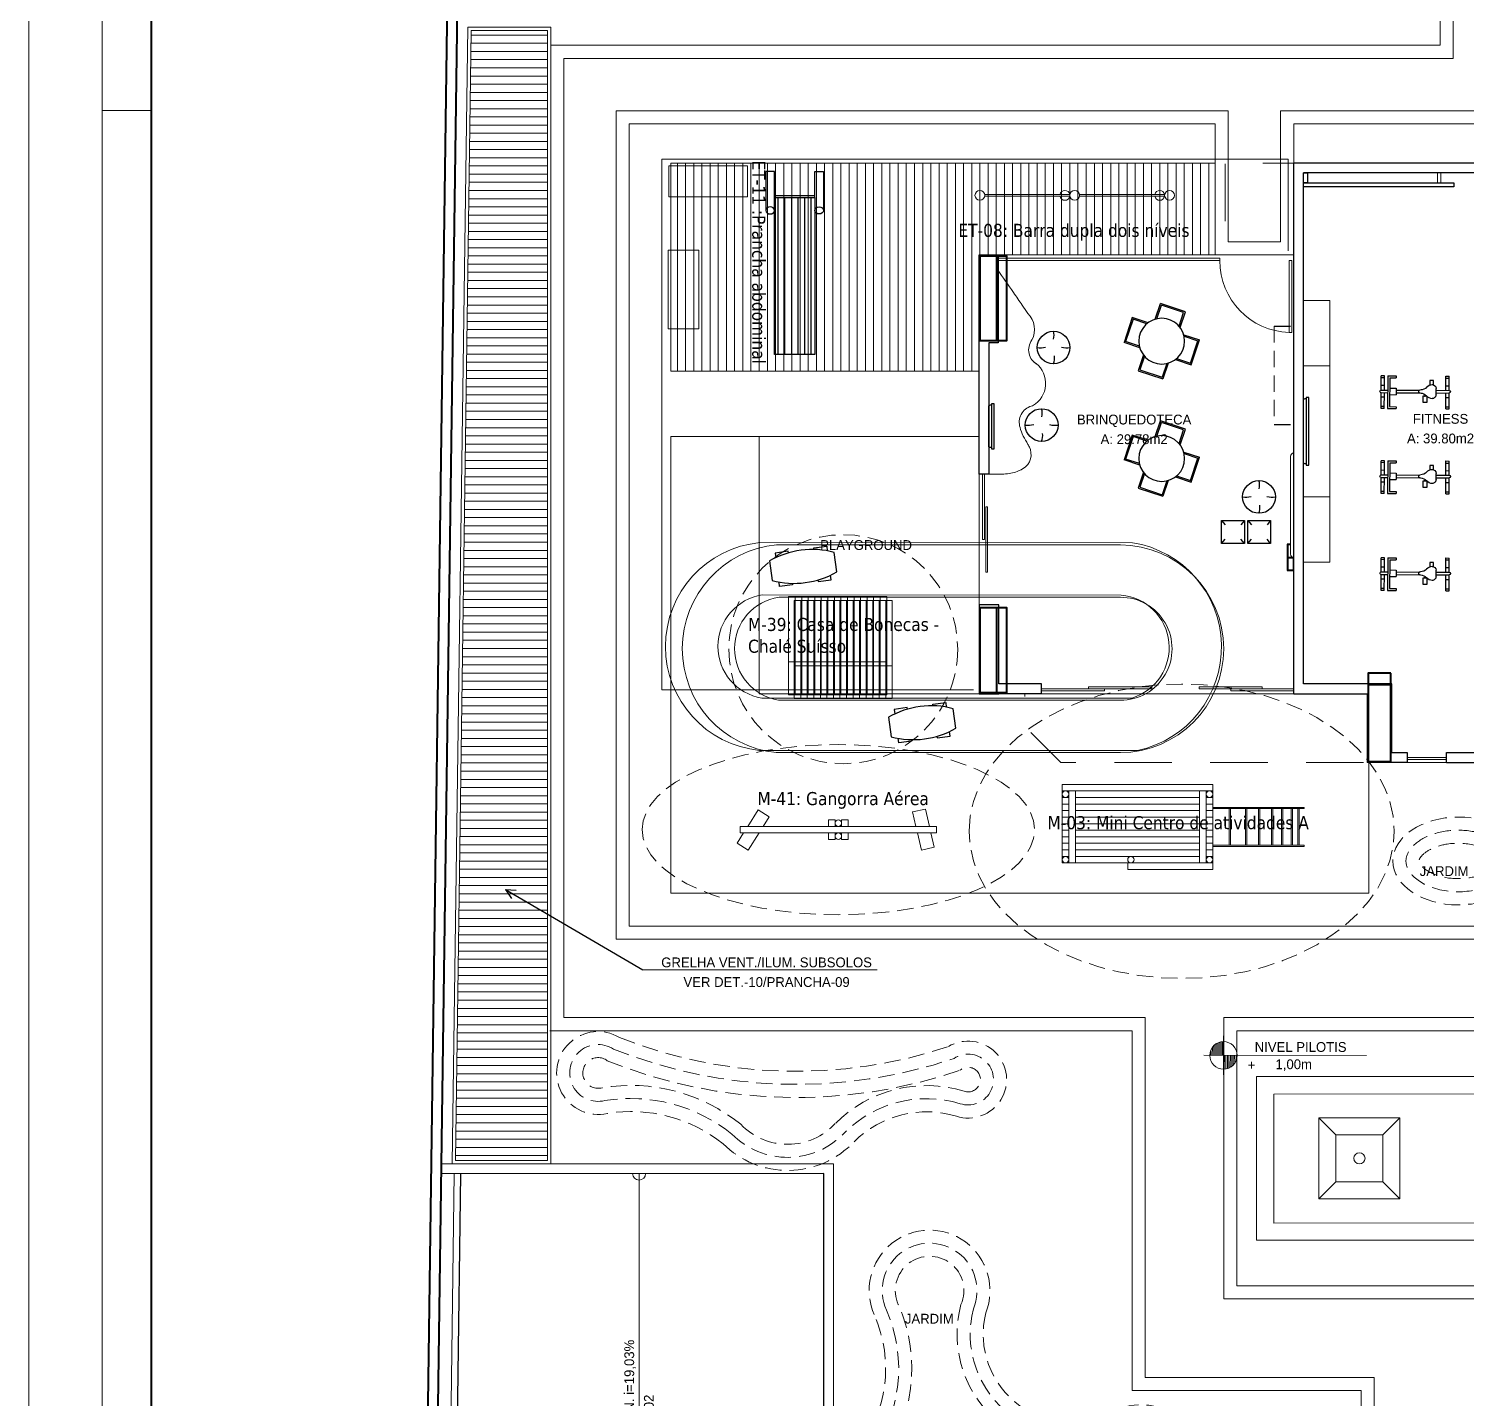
# Model space of a CAD drawing. Header units: metres. Extents: x -4.2 to 85, y -21.1 to 42.
# Drawn here: x -4.16 to 17.82, y 3.81 to 24.74 of the extents above; entities that cross this region are included whole.
import ezdxf
from ezdxf.enums import TextEntityAlignment as Align

# ---------------------------------------------------------------- set-up
doc = ezdxf.new("R2010")
doc.units = ezdxf.units.M
doc.header["$MEASUREMENT"] = 0
for name, pattern in [('175_51COM_R00---$0$XREF ÁREAS COMUNS LILAC$0$HIDDEN', [0.375, 0.25, -0.125]), ('DASHED2', [0.375, 0.25, -0.125]), ('DGN Style 2', [1.465602, 0.879361, -0.586241]), ('DGN Style 3', [2.051842, 1.465602, -0.586241]), ('HIDDEN', [0.375, 0.25, -0.125]), ('XREF ÁREAS COMUNS LILAC$0$DGN Style 2', [1.291174, 0.774704, -0.516469]), ('XREF ÁREAS COMUNS LILAC$0$HIDDEN', [0.375, 0.25, -0.125])]:
    doc.linetypes.add(name, pattern=pattern)
for name, color, linetype in [('1', 7, 'Continuous'), ('legenda', 253, 'Continuous'), ('PSG-EQP-MOV', 21, 'Continuous'), ('PSG-MORROTE', 104, 'HIDDEN'), ('segurança', 9, 'Continuous'), ('tubos', 8, 'Continuous'), ('XREF ÁREAS COMUNS LILAC$0$ALVENARIA01', 252, 'Continuous'), ('XREF ÁREAS COMUNS LILAC$0$COTAS', 10, 'Continuous'), ('XREF ÁREAS COMUNS LILAC$0$HACHURIA', 125, 'Continuous'), ('XREF ÁREAS COMUNS LILAC$0$MOB 03', 120, 'Continuous'), ('XREF ÁREAS COMUNS LILAC$0$MOB01', 8, 'Continuous'), ('XREF ÁREAS COMUNS LILAC$0$MOB02', 142, 'Continuous'), ('XREF ÁREAS COMUNS LILAC$0$PROJECAO', 8, 'XREF ÁREAS COMUNS LILAC$0$HIDDEN')]:
    doc.layers.add(name, color=color, linetype=linetype)
for name, color, linetype, lineweight in [('13 - Escadas', 7, 'Continuous', 0), ('175_51COM_R00---$0$57 - Altimetria de Terrenos', 240, 'Continuous', 13), ('24 - Textos Gerais', 7, 'Continuous', 0), ('31 - Pisos', 7, 'Continuous', 0), ('34 - Mobiliário', 7, 'Continuous', 0), ('57 - Altimetria de Terrenos', 7, 'Continuous', 0), ('7 - Alvenaria', 7, 'Continuous', 0), ('8 - Projeção Abaixo', 7, 'Continuous', 0), ('hatch', 9, 'Continuous', 9), ('Level 13', 7, 'Continuous', 0), ('Level 19-1', 7, 'Continuous', 0), ('Level 25-1', 7, 'Continuous', 0), ('Level 54', 7, 'Continuous', 0), ('Level 7-1', 7, 'Continuous', 0), ('PSG-CXO-IDE', 7, 'Continuous', 0), ('PSG-EQP-FIX', 7, 'Continuous', 0), ('PSG-HATCH SOLIDO', 7, 'Continuous', 0), ('XREF ÁREAS COMUNS LILAC$0$PLAY', 125, 'Continuous', 0)]:
    doc.layers.add(name, color=color, linetype=linetype, lineweight=lineweight)
doc.layers.add('PSG-ARE', color=6, linetype='Continuous', plot=False)
doc.styles.add('Style-INTL_ENGINEERING', font='INTL_ENGINEERING.shx')
doc.dimstyles.get("Standard").update_dxf_attribs({"dimtxt": 0.18, "dimasz": 0.18, "dimexe": 0.18, "dimexo": 0.0625, "dimgap": 0.09, "dimtad": 0, "dimtih": 1, "dimtoh": 1, "dimdec": 4, "dimzin": 1, "dimdsep": 46, "dimtxsty": 'Standard', "dimcen": 0, "dimadec": 0, "dimazin": 0, "dimtfac": 1, "dimtdec": 4, "dimtofl": 0, "dimtmove": 0, "dimatfit": 3, "dimfxl": 0, "dimtolj": 1, "dimtzin": 1, "dimarcsym": 0})

# ---------------------------------------------------------------- blocks, each defined once
blk = doc.blocks.new('TerminatorOpen')
at = {"color": 0, "linetype": 'ByBlock', "lineweight": -2}
for q in [(-1, 0.5), (-1, 0), (-1, -0.5)]:
    blk.add_line((0, 0), q, dxfattribs=at)
blk = doc.blocks.new('*U407')
at = {"layer": '13 - Escadas', "color": 131, "linetype": 'Continuous', "lineweight": 13}
for p, q in [((-0.942, -0.3), (-0.942, 0.3)), ((-1.136, 0), (-1.136, 0.081)), ((-1.114, 0), (-1.113, 0.121)), ((-1.091, 0), (-1.091, 0.149)), ((-1.068, -0.001), (-1.068, 0.167)), ((-1.046, 0), (-1.046, 0.182)), ((-1.023, 0), (-1.023, 0.193)), ((-1.001, -0.001), (-1.001, 0.2)), ((-0.978, 0), (-0.978, 0.207)), ((-0.956, 0), (-0.956, 0.21)), ((-0.749, -0.081), (-0.749, 0)), ((-1.243, 0), (1.243, -0.001)), ((-0.93, -0.209), (-0.929, 0)), ((-0.906, -0.207), (-0.906, 0)), ((-0.884, -0.201), (-0.884, 0)), ((-0.861, -0.193), (-0.861, 0)), ((-0.839, -0.182), (-0.838, 0)), ((-0.816, -0.167), (-0.816, -0.001)), ((-0.794, -0.147), (-0.793, 0)), ((-0.771, -0.12), (-0.772, 0))]:
    blk.add_line(p, q, dxfattribs=at)
blk.add_circle((-0.943, -0.001), 0.21, dxfattribs=at)
at = {"layer": '13 - Escadas', "color": 131, "linetype": 'Continuous', "lineweight": 13, "style": 'Style-INTL_ENGINEERING'}
for s, height, p in [('NIVEL PILOTIS', 0.14999, (0.939, 0.127)), ('+', 0.15, (-0.457, -0.146)), ('1,00m', 0.15, (0.41, -0.137))]:
    blk.add_text(s, height=height, rotation=0.0007, dxfattribs=at).set_placement(p, align=Align.MIDDLE_RIGHT)
blk = doc.blocks.new('Etapa-08')
at = {"layer": '1', "linetype": 'Continuous', "lineweight": 0}
for centre in [(-1.83, -7.139), (-0.38, -7.139), (1.07, -7.139)]:
    blk.add_circle(centre, 0.075, dxfattribs=at)
for centre, start, end in [((-0.53, -7.139), 9.5941, 170.4059), ((-0.53, -7.139), 189.5941, 350.4059), ((0.92, -7.139), 9.5941, 170.4059), ((0.92, -7.139), 189.5941, 350.4059)]:
    blk.add_arc(centre, 0.075, start, end, dxfattribs=at)
at = {"layer": 'tubos', "linetype": 'Continuous', "lineweight": 0}
for p, q in [((-1.756, -7.126), (-0.454, -7.126)), ((-1.756, -7.151), (-0.454, -7.151)), ((0.996, -7.126), (-0.306, -7.126)), ((0.996, -7.151), (-0.306, -7.151))]:
    blk.add_line(p, q, dxfattribs=at)
at = {"layer": 'legenda', "linetype": 'Continuous', "lineweight": 0, "insert": (-2.158, -7.573), "char_height": 0.2, "width": 4.8548, "attachment_point": 1}
blk.add_mtext('{\\fTahoma|b0|i0|c0|p34;ET-08: Barra dupla dois níveis}', dxfattribs=at)
blk = doc.blocks.new('Etapa-11')
at = {"layer": '1'}
for p, q in [((0.166, 1.318), (0.763, 1.318)), ((0.166, 1.188), (0.166, 1.318)), ((0.563, 1.188), (0.166, 1.188)), ((0.533, 0.568), (0.533, 1.188)), ((0.563, 0.568), (0.563, 1.188)), ((0.563, 1.188), (2.963, 1.188)), ((0.563, 1.188), (2.963, 1.188)), ((0.563, 1.128), (2.963, 1.128)), ((2.963, 1.188), (2.963, 0.568)), ((0.563, 1.028), (2.963, 1.028)), ((0.563, 0.928), (2.963, 0.928)), ((0.563, 0.828), (2.963, 0.828)), ((2.963, 0.728), (0.563, 0.728)), ((0.166, 0.568), (0.166, 0.438)), ((0.563, 0.568), (0.166, 0.568)), ((2.963, 0.628), (0.563, 0.628)), ((2.963, 0.568), (0.563, 0.568)), ((0.166, 0.438), (0.763, 0.438))]:
    blk.add_line(p, q, dxfattribs=at)
blk.add_ellipse((0.763, 1.253), major_axis=(0, 0.065), ratio=0.829524, dxfattribs=at)
at = {"layer": '1', "extrusion": (0, 0, -1)}
blk.add_ellipse((0.763, 0.503), major_axis=(0, -0.065), ratio=0.829524, dxfattribs=at)
at = {"layer": 'legenda', "linetype": 'Continuous', "lineweight": 0, "insert": (0, 0.43), "char_height": 0.2, "width": 4.8548, "attachment_point": 1}
blk.add_mtext('{\\fTahoma|b0|i0|c0|p34;ET-11 :Prancha abdominal}', dxfattribs=at)
blk = doc.blocks.new('m-39')
at = {"layer": '1', "linetype": 'Continuous', "lineweight": 0}
for p, q in [((0.75, 0.745), (-0.75, 0.745)), ((-0.75, 0.745), (-0.75, -0.755)), ((-0.65, 0.745), (-0.65, -0.755)), ((-0.55, 0.745), (-0.55, -0.755)), ((-0.45, 0.745), (-0.45, -0.755)), ((-0.35, 0.745), (-0.35, -0.755)), ((-0.25, 0.745), (-0.25, -0.755)), ((-0.15, 0.745), (-0.15, -0.755)), ((-0.05, 0.745), (-0.05, -0.755)), ((0.05, 0.745), (0.05, -0.755)), ((0.15, 0.745), (0.15, -0.755)), ((0.25, 0.745), (0.25, -0.755)), ((0.35, 0.745), (0.35, -0.755)), ((0.45, 0.745), (0.45, -0.755)), ((0.55, 0.745), (0.55, -0.755)), ((0.65, 0.745), (0.65, -0.755)), ((0.75, -0.755), (0.75, 0.745)), ((0.75, -0.255), (-0.75, -0.255)), ((-0.75, -0.755), (0.75, -0.755))]:
    blk.add_line(p, q, dxfattribs=at)
at = {"layer": 'segurança', "linetype": 'DASHED2', "lineweight": 0}
blk.add_circle((0, 0), 1.75, dxfattribs=at)
at = {"layer": 'legenda', "linetype": 'Continuous', "lineweight": 0, "insert": (-1.456, 0.479), "char_height": 0.2, "width": 3.05746, "attachment_point": 1}
blk.add_mtext('{\\fTahoma|b0|i0|c0|p34;M-39: Casa de Bonecas -\\PChalé Suísso }', dxfattribs=at)
blk = doc.blocks.new('A$C2B92601B')
at = {"layer": '1', "color": 251, "linetype": 'Continuous', "lineweight": 0}
for p, q in [((1.147, 0.891), (0.952, 0.847)), ((1.208, 0.625), (1.147, 0.891)), ((-1.569, 0.625), (-1.409, 0.878)), ((-1.409, 0.878), (-1.24, 0.771)), ((-1.332, 0.625), (-1.24, 0.771)), ((1.003, 0.625), (0.952, 0.847)), ((-1.73, 0.371), (-1.632, 0.525)), ((-1.561, 0.264), (-1.396, 0.525)), ((1.086, 0.262), (1.025, 0.525)), ((1.281, 0.306), (1.231, 0.525)), ((-1.73, 0.371), (-1.561, 0.264)), ((1.281, 0.306), (1.086, 0.262))]:
    blk.add_line(p, q, dxfattribs=at)
at = {"layer": '1', "linetype": 'Continuous', "lineweight": 0}
for p, q in [((-0.334, 0.625), (-0.334, 0.725)), ((-0.234, 0.725), (-0.334, 0.725)), ((-0.234, 0.625), (-0.234, 0.725)), ((-0.034, 0.725), (-0.134, 0.725)), ((-0.134, 0.625), (-0.134, 0.725)), ((-0.034, 0.625), (-0.034, 0.725)), ((1.316, 0.625), (-1.684, 0.625)), ((-1.684, 0.525), (-1.684, 0.625)), ((1.316, 0.525), (-1.684, 0.525)), ((-0.334, 0.425), (-0.334, 0.525)), ((-0.234, 0.425), (-0.234, 0.525)), ((-0.134, 0.425), (-0.134, 0.525)), ((-0.034, 0.425), (-0.034, 0.525)), ((1.316, 0.525), (1.316, 0.625)), ((-0.234, 0.425), (-0.334, 0.425)), ((-0.034, 0.425), (-0.134, 0.425))]:
    blk.add_line(p, q, dxfattribs=at)
for centre in [(-0.184, 0.675), (-0.184, 0.475)]:
    blk.add_circle(centre, 0.05, dxfattribs=at)
at = {"layer": 'segurança', "linetype": 'DASHED2', "lineweight": 0}
blk.add_ellipse((-0.184, 0.576), major_axis=(-3, 0), ratio=0.433333, dxfattribs=at)
at = {"layer": 'legenda', "linetype": 'Continuous', "lineweight": 0, "insert": (-1.421, 1.151), "char_height": 0.2, "width": 4.8548, "attachment_point": 1}
blk.add_mtext('{\\fTahoma|b0|i0|c0|p34;M-41: Gangorra Aérea}', dxfattribs=at)
blk = doc.blocks.new('A$C6EB26F9E')
at = {"layer": '1', "linetype": 'Continuous', "lineweight": 0}
for p, q in [((-1.581, 0.276), (-1.581, 1.476)), ((0.719, 1.476), (-1.581, 1.476)), ((0.719, 1.376), (-1.581, 1.376)), ((-1.481, 0.276), (-1.481, 1.376)), ((-1.381, 0.276), (-1.381, 1.376)), ((0.519, 0.276), (0.519, 1.376)), ((0.619, 0.276), (0.619, 1.376)), ((0.719, 0.176), (0.719, 1.476)), ((-1.481, 1.276), (-1.581, 1.276)), ((-1.481, 1.176), (-1.581, 1.176)), ((0.519, 1.276), (-1.381, 1.276)), ((0.519, 1.176), (-1.381, 1.176)), ((0.719, 1.276), (0.619, 1.276)), ((0.719, 1.176), (0.619, 1.176)), ((0.719, 1.126), (2.119, 1.126)), ((0.719, 1.106), (2.119, 1.106)), ((0.969, 0.546), (0.969, 1.106)), ((0.989, 0.546), (0.989, 1.106)), ((1.219, 0.546), (1.219, 1.106)), ((1.239, 0.546), (1.239, 1.106)), ((1.419, 0.546), (1.419, 1.106)), ((1.439, 0.546), (1.439, 1.106)), ((1.619, 0.546), (1.619, 1.106)), ((1.639, 0.546), (1.639, 1.106)), ((1.769, 0.546), (1.769, 1.106)), ((1.789, 0.546), (1.789, 1.106)), ((1.919, 0.546), (1.919, 1.106)), ((1.939, 0.546), (1.939, 1.106)), ((2.019, 0.546), (2.019, 1.106)), ((2.039, 0.546), (2.039, 1.106)), ((2.119, 1.106), (2.119, 1.126)), ((-1.481, 1.076), (-1.581, 1.076)), ((-1.481, 0.976), (-1.581, 0.976)), ((0.519, 1.076), (-1.381, 1.076)), ((0.519, 0.976), (-1.381, 0.976)), ((0.719, 1.076), (0.619, 1.076)), ((0.719, 0.976), (0.619, 0.976)), ((-1.481, 0.876), (-1.581, 0.876)), ((-1.481, 0.776), (-1.581, 0.776)), ((-1.481, 0.676), (-1.581, 0.676)), ((0.519, 0.876), (-1.381, 0.876)), ((0.519, 0.776), (-1.381, 0.776)), ((0.519, 0.676), (-1.381, 0.676)), ((0.719, 0.876), (0.619, 0.876)), ((0.719, 0.776), (0.619, 0.776)), ((0.719, 0.676), (0.619, 0.676)), ((-1.481, 0.576), (-1.581, 0.576)), ((-1.481, 0.476), (-1.581, 0.476)), ((0.519, 0.576), (-1.381, 0.576)), ((0.519, 0.476), (-1.381, 0.476)), ((0.719, 0.576), (0.619, 0.576)), ((0.719, 0.476), (0.619, 0.476)), ((0.719, 0.546), (2.119, 0.546)), ((0.719, 0.526), (2.119, 0.526)), ((2.119, 0.526), (2.119, 0.546)), ((-1.481, 0.376), (-1.581, 0.376)), ((-1.581, 0.276), (0.719, 0.276)), ((0.519, 0.376), (-1.381, 0.376)), ((-0.581, 0.276), (-0.581, 0.176)), ((0.719, 0.376), (0.619, 0.376)), ((-0.581, 0.176), (0.719, 0.176))]:
    blk.add_line(p, q, dxfattribs=at)
for centre in [(-1.531, 1.326), (0.669, 1.326), (-1.531, 0.326), (-0.531, 0.326), (0.669, 0.326)]:
    blk.add_circle(centre, 0.05, dxfattribs=at)
at = {"layer": 'segurança', "linetype": 'DASHED2', "lineweight": 0}
blk.add_ellipse((0.244, 0.761), major_axis=(-3.25, 0), ratio=0.692308, dxfattribs=at)
at = {"layer": 'legenda', "linetype": 'Continuous', "lineweight": 0, "insert": (-1.808, 0.992), "char_height": 0.2, "width": 4.8548, "attachment_point": 1}
blk.add_mtext('{\\fTahoma|b0|i0|c0|p34;M-03: Mini Centro de atividades A}', dxfattribs=at)
blk = doc.blocks.new('pilotis_as built')
at = {"layer": '24 - Textos Gerais', "color": 30, "linetype": 'Continuous', "lineweight": 0}
for p, q in [((-16.608, -5.436), (-12.09, -5.436)), ((-16.9, -8.789), (-16.9, -10.789)), ((-15.949, -12.145), (-12.09, -12.145)), ((-10.354, -13.195), (-9.754, -13.195))]:
    blk.add_line(p, q, dxfattribs=at)
at = {"layer": '34 - Mobiliário', "color": 2, "linetype": 'Continuous', "lineweight": 40, "flags": 128}
for points in [[(-16.884, -5.45), (-16.484, -5.45), (-16.484, -6.75), (-16.884, -6.75)], [(-16.884, -10.83), (-16.484, -10.83), (-16.484, -12.13), (-16.884, -12.13)], [(-10.604, -11.83), (-10.954, -11.83), (-10.954, -13.18), (-10.604, -13.18)]]:
    blk.add_lwpolyline(points, close=True, dxfattribs=at)
at = {"layer": '57 - Altimetria de Terrenos', "color": 131, "linetype": 'Continuous', "lineweight": 40, "flags": 128}
for points in [[(-16.884, -5.45), (-16.634, -5.45), (-16.634, -6.75), (-16.884, -6.75)], [(-16.884, -10.83), (-16.634, -10.83), (-16.634, -12.13), (-16.884, -12.13)], [(-10.954, -13.18), (-10.604, -13.18), (-10.604, -12.01), (-10.954, -12.01)]]:
    blk.add_lwpolyline(points, close=True, dxfattribs=at)
at = {"layer": '8 - Projeção Abaixo', "color": 7, "linetype": 'DGN Style 2', "lineweight": 0, "flags": 128}
blk.add_lwpolyline([(6.451, -4.786), (10.761, -4.786), (10.761, -4.036), (19.591, -4.036), (19.591, -5.436), (23.351, -5.436), (23.351, -12.146), (22.651, -12.146), (22.651, -12.646), (22.101, -13.196), (12.573, -13.196), (11.953, -13.816), (4.638, -13.816), (4.42, -13.598), (2.032, -13.598), (1.814, -13.816), (-5.501, -13.816), (-6.121, -13.196), (-15.649, -13.196), (-16.199, -12.646), (-16.199, -12.146), (-16.899, -12.146), (-16.899, -5.436), (-13.139, -5.436), (-13.139, -4.036), (-4.309, -4.036), (-4.309, -4.786), (0, -4.786), (0, 0), (6.45, 0), (6.451, -4.786)], dxfattribs=at)
at = {"layer": 'Level 19-1', "color": 7, "linetype": 'Continuous', "lineweight": 30}
for p, q in [((-9.29, -4.036), (-12.09, -4.036)), ((-12.09, -12.145), (-12.09, -4.036)), ((-9.29, -4.186), (-11.94, -4.186)), ((-11.94, -11.995), (-11.94, -4.186)), ((-15.949, -11.995), (-16.598, -11.995)), ((-15.949, -12.145), (-15.949, -11.995)), ((-12.09, -12.145), (-12.09, -11.969)), ((-15.949, -12.145), (-16.598, -12.145)), ((-12.09, -12.145), (-10.969, -12.145)), ((-10.589, -13.045), (-10.354, -13.045)), ((-10.354, -13.045), (-10.354, -13.195)), ((-9.754, -13.045), (-9.29, -13.045)), ((-9.754, -13.195), (-9.754, -13.045)), ((-10.354, -13.195), (-10.969, -13.195)), ((-9.754, -13.195), (-9.14, -13.195))]:
    blk.add_line(p, q, dxfattribs=at)
at = {"layer": 'Level 19-1', "color": 7, "linetype": 'Continuous', "lineweight": 30, "flags": 128}
for points in [[(-16.9, -5.436), (-16.608, -5.436), (-16.608, -6.781), (-16.75, -6.781), (-16.75, -8.789), (-16.9, -8.789), (-16.9, -5.436)], [(-16.899, -10.789), (-16.899, -12.145), (-16.598, -12.145)], [(-16.598, -11.995), (-16.598, -10.789), (-16.899, -10.789)], [(-10.589, -13.045), (-10.589, -11.995), (-11.94, -11.995)], [(-10.969, -12.145), (-10.969, -13.195)]]:
    blk.add_lwpolyline(points, dxfattribs=at)
at = {"layer": 'PSG-HATCH SOLIDO', "color": 131, "linetype": 'Continuous', "lineweight": 0, "flags": 128}
for points in [[(-16.608, -5.486), (-13.219, -5.486), (-13.219, -5.526), (-16.608, -5.526)], [(-12.16, -6.625), (-12.16, -5.526), (-12.12, -5.526), (-12.12, -6.625)], [(-16.85, -9.789), (-16.85, -8.789), (-16.82, -8.789), (-16.82, -9.789)], [(-16.8, -10.289), (-16.8, -9.289), (-16.77, -9.289), (-16.77, -10.289)], [(-15.949, -12.1), (-14.984, -12.1), (-14.984, -12.07), (-15.949, -12.07)], [(-15.226, -12.07), (-14.261, -12.07), (-14.261, -12.04), (-15.226, -12.04)], [(-13.537, -12.07), (-12.572, -12.07), (-12.572, -12.04), (-13.537, -12.04)], [(-13.054, -12.1), (-12.09, -12.1), (-12.09, -12.07), (-13.054, -12.07)], [(-10.354, -13.15), (-9.754, -13.15), (-9.754, -13.12), (-10.354, -13.12)]]:
    blk.add_lwpolyline(points, close=True, dxfattribs=at)
at = {"layer": 'PSG-HATCH SOLIDO', "color": 131, "linetype": 'Continuous', "lineweight": 0}
blk.add_arc((-12.12, -5.526), 1.1, 180, 267.9166, dxfattribs=at)
blk = doc.blocks.new('XREF ÁREAS COMUNS LILAC$0$A$C45892A71')
at = {"layer": 'XREF ÁREAS COMUNS LILAC$0$PLAY', "linetype": 'Continuous', "lineweight": 0}
for p, q in [((1.5, 1.5), (0, 1.5)), ((0, 1.5), (0, 0)), ((0.1, 1.5), (0.1, 0)), ((0.2, 1.5), (0.2, 0)), ((0.3, 1.5), (0.3, 0)), ((0.4, 1.5), (0.4, 0)), ((0.5, 1.5), (0.5, 0)), ((0.6, 1.5), (0.6, 0)), ((0.7, 1.5), (0.7, 0)), ((0.8, 1.5), (0.8, 0)), ((0.9, 1.5), (0.9, 0)), ((1, 1.5), (1, 0)), ((1.1, 1.5), (1.1, 0)), ((1.2, 1.5), (1.2, 0)), ((1.3, 1.5), (1.3, 0)), ((1.4, 1.5), (1.4, 0)), ((1.5, 0), (1.5, 1.5)), ((1.5, 0.5), (0, 0.5)), ((0, 0), (1.5, 0))]:
    blk.add_line(p, q, dxfattribs=at)
blk = doc.blocks.new('XREF ÁREAS COMUNS LILAC$0$A$C5A780381')
at = {"layer": 'XREF ÁREAS COMUNS LILAC$0$MOB02'}
for p, q in [((0.217, 1.028), (0.596, 1.154)), ((0.242, 1.016), (0.584, 1.129)), ((0.654, 0.919), (0.584, 1.129)), ((0.677, 0.913), (0.596, 1.154)), ((0.297, 0.787), (0.217, 1.028)), ((0.312, 0.805), (0.242, 1.016)), ((0.787, 0.857), (1.028, 0.938)), ((0.805, 0.843), (1.016, 0.912)), ((1.016, 0.912), (1.129, 0.571)), ((1.028, 0.938), (1.154, 0.558)), ((0.242, 0.677), (0, 0.596)), ((0.126, 0.217), (0, 0.596)), ((0.236, 0.654), (0.025, 0.584)), ((0.139, 0.242), (0.025, 0.584)), ((0.913, 0.478), (1.154, 0.558)), ((0.919, 0.501), (1.129, 0.571)), ((0.368, 0.297), (0.126, 0.217)), ((0.349, 0.312), (0.139, 0.242)), ((0.478, 0.242), (0.558, 0)), ((0.501, 0.236), (0.571, 0.025)), ((0.843, 0.349), (0.912, 0.139)), ((0.857, 0.368), (0.938, 0.126)), ((0.938, 0.126), (0.558, 0)), ((0.912, 0.139), (0.571, 0.025))]:
    blk.add_line(p, q, dxfattribs=at)
blk.add_circle((0.577, 0.577), 0.35, dxfattribs=at)
blk = doc.blocks.new('XREF ÁREAS COMUNS LILAC$0$A$C38522BF9')
at = {"layer": 'XREF ÁREAS COMUNS LILAC$0$MOB02'}
for p, q in [((0.154, 0.89), (0, 0.737)), ((0.07, 0.666), (0.425, 1.019)), ((0.113, 0.666), (0.425, 0.976)), ((0.154, 0.89), (0.224, 0.819)), ((0.355, 1.09), (0.182, 0.918)), ((0.182, 0.918), (0.253, 0.847)), ((0.39, 1.054), (0.218, 0.883)), ((0.267, 0.932), (0.232, 0.968)), ((0.369, 1.033), (0.333, 1.068)), ((0.39, 1.054), (0.355, 1.09)), ((0.425, 1.019), (0.517, 0.926)), ((0.425, 0.976), (0.496, 0.905)), ((0.496, 0.905), (0.517, 0.926)), ((0.035, 0.702), (0, 0.737)), ((0.057, 0.723), (0.021, 0.758)), ((0.189, 0.855), (0.035, 0.702)), ((0.07, 0.666), (0.162, 0.574)), ((0.139, 0.805), (0.104, 0.841)), ((0.113, 0.666), (0.183, 0.595)), ((0.224, 0.777), (0.295, 0.706)), ((0.295, 0.847), (0.366, 0.776)), ((0.295, 0.706), (0.366, 0.776)), ((0.316, 0.727), (0.567, 0.474)), ((0.344, 0.755), (0.595, 0.503)), ((0.162, 0.574), (0.183, 0.595)), ((0.679, 0.474), (0.685, 0.48)), ((0.684, 0.469), (0.679, 0.474)), ((0.684, 0.469), (0.689, 0.464)), ((0.685, 0.48), (0.69, 0.475)), ((0.689, 0.464), (0.695, 0.469)), ((0.689, 0.464), (0.695, 0.458)), ((0.695, 0.469), (0.69, 0.475)), ((0.692, 0.467), (0.7, 0.458)), ((0.794, 0.343), (0.726, 0.275)), ((0.745, 0.295), (0.886, 0.153)), ((0.774, 0.323), (0.915, 0.181)), ((0.798, 0.423), (0.794, 0.428)), ((1.052, 0.388), (0.88, 0.217)), ((1.087, 0.352), (0.915, 0.181)), ((0.929, 0.266), (0.964, 0.23)), ((1.031, 0.367), (1.066, 0.331)), ((1.052, 0.388), (1.087, 0.352)), ((0.851, 0.188), (0.697, 0.035)), ((0.697, 0.035), (0.733, 0)), ((0.719, 0.057), (0.754, 0.021)), ((0.886, 0.153), (0.733, 0)), ((0.802, 0.139), (0.837, 0.104))]:
    blk.add_line(p, q, dxfattribs=at)
for points in [[(0.713, 0.459), (0.781, 0.526), (0.742, 0.565), (0.67, 0.494), (0.706, 0.458)], [(0.658, 0.263), (0.613, 0.218), (0.574, 0.257), (0.622, 0.305)]]:
    blk.add_lwpolyline(points, dxfattribs=at)
for centre, radius, start, end in [((0.168, 0.904), 0.02, 44.8202, 224.8202), ((0.168, 0.904), 0.02, 44.8202, 224.8202), ((0.168, 0.904), 0.02, 44.8202, 224.8202), ((0.168, 0.904), 0.02, 44.8202, 224.8202), ((0.59, 0.479), 0.024, 44.8202, 224.8202), ((0.485, 0.372), 0.126, 356.0464, 45.2482), ((0.698, 0.584), 0.126, 224.3921, 273.5939), ((0.713, 0.339), 0.12, 44.8202, 93.5939), ((0.73, 0.355), 0.12, 176.0464, 224.8202), ((0.683, 0.318), 0.06, 224.8202, 314.8202), ((0.751, 0.385), 0.06, 314.8202, 44.8202), ((0.901, 0.167), 0.02, 224.8202, 44.8202), ((0.901, 0.167), 0.02, 224.8202, 44.8202), ((0.901, 0.167), 0.02, 224.8202, 44.8202), ((0.901, 0.167), 0.02, 224.8202, 44.8202)]:
    blk.add_arc(centre, radius, start, end, dxfattribs=at)
blk = doc.blocks.new('XREF ÁREAS COMUNS LILAC$0$A$C7DC71908')
at = {"layer": 'XREF ÁREAS COMUNS LILAC$0$MOB02', "ltscale": 0.2}
for p, q in [((0.303, 0.518), (0.103, 0.518)), ((0.103, 0.518), (0.103, 0.447)), ((0.303, 0.494), (0.303, 0.518)), ((0.697, 0.494), (0.697, 0.518)), ((0.697, 0.518), (0.897, 0.518)), ((0.897, 0.518), (0.897, 0.447)), ((0.103, 0), (0.103, 0.071)), ((0.303, 0), (0.103, 0)), ((0.303, 0.024), (0.303, 0)), ((0.697, 0.024), (0.697, 0)), ((0.697, 0), (0.897, 0)), ((0.897, 0), (0.897, 0.071))]:
    blk.add_line(p, q, dxfattribs=at)
for points in [[(0, 0.409), (0, 0.109)], [(1, 0.109), (1, 0.409)]]:
    blk.add_lwpolyline(points, dxfattribs=at)
for centre, start, end in [((0.5, -0.791), 67.3801, 112.6199), ((0.5, 1.309), 247.3801, 292.6199)]:
    blk.add_arc(centre, 1.3, start, end, dxfattribs=at)
blk = doc.blocks.new('XREF ÁREAS COMUNS LILAC$0$A$C1B7935E9')
at = {"layer": 'XREF ÁREAS COMUNS LILAC$0$MOB02', "color": 8}
for p, q in [((-1262.638, 222.076), (-1262.627, 222.096)), ((-1262.638, 222.056), (-1262.638, 222.076)), ((-1262, 222.096), (-1262.627, 222.096)), ((-1261.989, 222.076), (-1262, 222.096)), ((-1261.989, 222.056), (-1261.989, 222.076))]:
    blk.add_line(p, q, dxfattribs=at)
at = {"layer": 'XREF ÁREAS COMUNS LILAC$0$MOB02'}
blk.add_lwpolyline([(-1262.658, 222.016), (-1262.658, 222.056), (-1261.969, 222.056), (-1261.969, 222.016)], close=True, dxfattribs=at)
blk.add_lwpolyline([(-1262.658, 222.016), (-1262.658, 222.056), (-1261.969, 222.056), (-1261.969, 222.016)], close=True, dxfattribs=at)
blk = doc.blocks.new('XREF ÁREAS COMUNS LILAC$0$A$C5BF43336')
at = {"layer": 'XREF ÁREAS COMUNS LILAC$0$MOB01'}
for centre, radius, start, end in [((0.921, 0.833), 0.452, 158.4025, 189.8702), ((0.091, -0.273), 0.779, 77.6692, 96.7338), ((0.911, -0.064), 0.571, 81.0239, 106.9692), ((0.998, 0.128), 0.514, 166.5857, 194.4306)]:
    blk.add_arc(centre, radius, start, end, dxfattribs=at)
at = {"layer": 'XREF ÁREAS COMUNS LILAC$0$MOB02'}
blk.add_circle((0.5, 0.5), 0.5, dxfattribs=at)
blk = doc.blocks.new('XREF ÁREAS COMUNS LILAC$0$A$C4E6F4D35')
at = {"layer": 'XREF ÁREAS COMUNS LILAC$0$MOB01'}
for p, q in [((0, 0.35), (0.055, 0.286)), ((0.35, 0.35), (0.295, 0.286)), ((0, 0), (0.055, 0.064)), ((0.35, 0), (0.295, 0.064))]:
    blk.add_line(p, q, dxfattribs=at)
at = {"layer": 'XREF ÁREAS COMUNS LILAC$0$MOB02'}
blk.add_lwpolyline([(0, 0), (0.35, 0), (0.35, 0.35), (0, 0.35)], close=True, dxfattribs=at)
blk = doc.blocks.new('XREF ÁREAS COMUNS LILAC$0$A$C566440B8')
at = {"layer": 'XREF ÁREAS COMUNS LILAC$0$MOB01', "color": 8}
for p, q in [((0.02, 0.06), (0.031, 0.08)), ((0.02, 0.04), (0.02, 0.06)), ((1.004, 0.08), (0.031, 0.08)), ((1.015, 0.06), (1.004, 0.08)), ((1.015, 0.04), (1.015, 0.06))]:
    blk.add_line(p, q, dxfattribs=at)
at = {"layer": 'XREF ÁREAS COMUNS LILAC$0$MOB02'}
blk.add_lwpolyline([(0, 0), (0, 0.04), (1.035, 0.04), (1.035, 0)], close=True, dxfattribs=at)

msp = doc.modelspace()

# ---------------------------------------------------------------- hatches: boundary and pattern name
at = {"layer": 'hatch'}
h = msp.add_hatch(dxfattribs=at)
h.set_pattern_fill('LINE,_O', color=250, angle=450)
h.set_pattern_definition([(90, (28.76047, -5.2523), (-0.125, 0), [])])
h.paths.add_polyline_path([(5.659, 22.689), (5.659, 19.509), (10.374, 19.509), (10.374, 21.289), (13.984, 21.289), (13.984, 22.689)])
at = {"layer": 'Level 19-1', "linetype": 'Continuous', "lineweight": 13}
h = msp.add_hatch(dxfattribs=at)
h.set_pattern_fill('ANSI31', color=172, angle=135, style=0)
h.set_pattern_definition([(180, (2.31808, 7.39584), (0, -0.125), [])])
h.paths.add_polyline_path([(3.774, 24.718), (3.774, 7.446), (2.369, 7.446), (2.605, 24.718)])

# ---------------------------------------------------------------- linework, layer by layer
at = {"layer": '175_51COM_R00---$0$57 - Altimetria de Terrenos', "linetype": '175_51COM_R00---$0$XREF ÁREAS COMUNS LILAC$0$HIDDEN', "lineweight": 30}
msp.add_lwpolyline([(2.319, 30.203), (50.405, 30.206), (50.405, 33.527), (58.938, 33.625), (59.297, 2.009), (8.148, 2.008), (8.148, -3.053), (1.858, -3.048), (2.319, 30.203)], close=True, dxfattribs=at)
at = {"layer": '31 - Pisos', "color": 30, "linetype": 'Continuous', "lineweight": 13}
for p, q in [((17.622, 24.29), (17.622, 25.504)), ((17.422, 24.49), (17.422, 25.304)), ((3.824, 9.429), (3.824, 24.49)), ((3.824, 24.49), (17.422, 24.49)), ((4.024, 9.629), (4.024, 24.29)), ((4.024, 24.29), (17.622, 24.29)), ((14.184, 23.49), (4.824, 23.49)), ((4.824, 23.49), (4.824, 10.829)), ((14.184, 21.489), (14.184, 23.49)), ((18.422, 23.49), (14.984, 23.49)), ((14.984, 23.49), (14.984, 21.489)), ((5.024, 11.029), (5.024, 23.29)), ((5.024, 23.29), (13.984, 23.29)), ((13.984, 23.29), (13.984, 22.689)), ((15.184, 21.289), (15.184, 23.29)), ((15.184, 23.29), (18.622, 23.29)), ((13.984, 22.689), (5.659, 22.689)), ((5.659, 22.689), (5.659, 19.509)), ((14.984, 21.489), (14.184, 21.489)), ((5.659, 19.509), (10.374, 19.509)), ((10.374, 19.509), (10.374, 18.509)), ((5.659, 18.509), (5.659, 11.529)), ((10.374, 18.509), (5.659, 18.509)), ((5.659, 18.509), (5.659, 18.509)), ((16.333, 11.529), (16.333, 13.529)), ((16.333, 13.529), (17.834, 13.529)), ((5.659, 11.529), (16.333, 11.529)), ((18.765, 11.029), (5.024, 11.029)), ((5.024, 11.029), (18.765, 11.029)), ((4.824, 10.829), (19.035, 10.829)), ((4.024, 9.629), (12.914, 9.629)), ((12.914, 9.629), (12.914, 4.129)), ((20.764, 9.629), (14.114, 9.629)), ((14.114, 9.629), (14.114, 5.329)), ((3.809, 9.429), (12.714, 9.429)), ((12.714, 9.429), (12.714, 3.929)), ((20.564, 9.429), (14.314, 9.429)), ((14.314, 9.429), (14.314, 5.529)), ((15.569, 8.099), (15.829, 7.839)), ((16.549, 7.839), (16.809, 8.099)), ((15.569, 6.859), (15.829, 7.119)), ((16.549, 7.119), (16.809, 6.859)), ((14.314, 5.529), (20.564, 5.529)), ((14.114, 5.329), (20.764, 5.329)), ((12.914, 4.129), (16.414, 4.129)), ((16.414, 4.129), (16.414, 1.101, -11.678)), ((12.714, 3.929), (16.214, 3.929)), ((16.214, 3.929), (16.214, 0.901))]:
    msp.add_line(p, q, dxfattribs=at)
msp.add_lwpolyline([(5.659, 22.689), (5.659, 19.509), (10.374, 19.509), (10.374, 21.289), (13.984, 21.289), (13.984, 22.689), (5.659, 22.689), (5.659, 19.509)], dxfattribs=at)
for points in [[(16.333, 14.579), (16.333, 11.529), (5.659, 11.529), (5.659, 18.509), (7.009, 18.509), (7.009, 14.579), (16.333, 14.58)], [(7.009, 18.509), (10.374, 18.509), (10.374, 14.579), (7.009, 14.579)], [(14.614, 8.729), (20.264, 8.729), (20.264, 6.229), (14.614, 6.229)], [(14.879, 8.457), (19.999, 8.464), (19.999, 6.494), (14.879, 6.487)], [(15.569, 8.099), (16.809, 8.099), (16.809, 6.859), (15.569, 6.859)], [(15.569, 8.099), (16.809, 8.099), (16.809, 6.859), (15.569, 6.859)], [(15.829, 7.839), (16.549, 7.839), (16.549, 7.119), (15.829, 7.119)]]:
    msp.add_lwpolyline(points, close=True, dxfattribs=at)
at = {"layer": '31 - Pisos', "linetype": 'Continuous'}
msp.add_lwpolyline([(12.533, 13.679, 0.995873), (12.533, 16.854), (7.278, 16.856, 0.907196), (7.273, 13.68), (12.533, 13.679)], format="xyb", dxfattribs=at)
msp.add_lwpolyline([(12.533, 14.479, 1.004394), (12.533, 16.054), (7.314, 16.056, 0.858151), (7.308, 14.48)], format="xyb", close=True, dxfattribs=at)
at = {"layer": '31 - Pisos', "color": 30}
msp.add_circle((16.189, 7.479), 0.085, dxfattribs=at)
at = {"layer": '7 - Alvenaria', "color": 2, "linetype": 'Continuous', "lineweight": 0}
msp.add_line((5.234, 10.359), (8.816, 10.359), dxfattribs=at)
at = {"layer": '7 - Alvenaria', "color": 7, "linetype": 'Continuous', "lineweight": 40, "flags": 128}
msp.add_lwpolyline([(59.253, -7.05), (58.79, 33.478), (45.694, 33.318), (39.329, 33.323), (32.093, 33.203), (18.934, 32.863), (2.506, 33.176), (1.961, -6.254), (1.811, -6.255), (2.358, 33.328), (18.933, 33.013), (32.09, 33.353), (39.328, 33.473), (45.693, 33.468), (58.938, 33.63), (59.403, -7.053), (59.253, -7.05)], dxfattribs=at)
at = {"layer": 'Level 13', "color": 230, "linetype": 'Continuous', "lineweight": 0}
msp.add_line((5.174, 7.246), (5.174, -3.054), dxfattribs=at)
at = {"layer": 'Level 19-1', "color": 172, "linetype": 'Continuous', "lineweight": 13, "flags": 128}
for points in [[(2.555, 24.768), (3.824, 24.768), (3.824, 7.396), (2.318, 7.396)], [(2.605, 24.718), (3.774, 24.718), (3.774, 7.446), (2.369, 7.446)]]:
    msp.add_lwpolyline(points, close=True, dxfattribs=at)
at = {"layer": 'Level 25-1', "color": 230, "linetype": 'Continuous', "lineweight": 0}
msp.add_arc((5.174, 7.246), 0.1, 180, 0, dxfattribs=at)
at = {"layer": 'Level 54', "color": 131, "linetype": 'Continuous', "lineweight": 0}
for p, q in [((-3.033, 1.22), (-3.033, 42.021)), ((-3.033, 23.495), (-2.282, 23.495))]:
    msp.add_line(p, q, dxfattribs=at)
at = {"layer": 'Level 54', "color": 131, "linetype": 'Continuous', "lineweight": 40}
msp.add_line((-2.283, -20.305), (-2.282, 41.271), dxfattribs=at)
at = {"layer": 'Level 54', "color": 131, "linetype": 'Continuous', "lineweight": 0, "flags": 128}
msp.add_lwpolyline([(85.018, 42.02), (-4.158, 42.02), (-4.158, -21.055), (85.018, -21.055)], close=True, dxfattribs=at)
at = {"layer": 'Level 7-1', "color": 7, "linetype": 'Continuous', "lineweight": 13}
for p, q in [((8.148, 7.396), (2.149, 7.396)), ((8.148, -3.054), (8.148, 7.396)), ((7.998, 7.246), (2.146, 7.246)), ((2.349, 7.246), (2.207, -3.054)), ((7.998, 7.246), (7.998, -3.054))]:
    msp.add_line(p, q, dxfattribs=at)
at = {"layer": 'PSG-ARE', "linetype": 'Continuous'}
msp.add_lwpolyline([(7.998, 7.246), (2.446, 7.242), (2.305, -3.058), (7.998, -3.058), (7.998, 7.246)], dxfattribs=at)
at = {"layer": 'PSG-CXO-IDE', "color": 131, "linetype": 'DGN Style 3', "lineweight": 0, "flags": 128}
msp.add_lwpolyline([(2.358, 33.328), (1.811, -6.255), (18.717, -6.212), (31.612, -6.518), (38.43, -6.548), (45.404, -6.752), (59.403, -7.053), (58.938, 33.63), (45.693, 33.468), (39.328, 33.473), (32.09, 33.353), (18.933, 33.013)], close=True, dxfattribs=at)
at = {"layer": 'PSG-MORROTE', "lineweight": 13}
for points in [[(6.46, 7.701, 0.209963), (4.69, 8.165, -1.479515), (4.873, 9.327, 0.177339), (9.904, 9.187, -1.54926), (10.026, 8.122, 0.276524), (8.463, 7.733, -0.423454)], [(6.728, 7.998, 0.2142), (4.61, 8.557, -1.600427), (4.688, 8.971, 0.180557), (10.084, 8.825, -1.708456), (10.146, 8.503, 0.278102), (8.175, 8.011, -0.431177)], [(10.476, 5.118, 1.505773), (8.773, 5.079, -0.280489), (8.501, 3.008, 1.0305), (10.202, 1.811, -0.428733), (12.3, 2.162, 1.756752), (12.517, 3.647, -0.676148)], [(10.286, 5.18, 1.519899), (8.955, 5.16, -0.280106), (8.659, 2.886, 1.02923), (10.036, 1.922, -0.429655), (12.424, 2.32, 1.738101), (12.607, 3.468, -0.675087)]]:
    msp.add_lwpolyline(points, format="xyb", close=True, dxfattribs=at)
for points in [[(6.593, 7.85, 0.212053), (4.651, 8.361, -1.517647), (4.783, 9.148, 0.178768), (9.99, 9.005, -1.595144), (10.086, 8.313, 0.277323), (8.319, 7.873, -0.426908), (6.593, 7.85, 1.834764)], [(10.096, 5.245, 1.540469), (9.138, 5.242, -0.27973), (8.818, 2.764, 1.027477), (9.869, 2.032, -0.430545), (12.548, 2.477, 1.711017), (12.695, 3.287, -0.674033), (10.096, 5.245, 0.213975)]]:
    msp.add_lwpolyline(points, format="xyb", dxfattribs=at)
at = {"layer": 'PSG-MORROTE', "lineweight": 13, "extrusion": (0, 0, -1)}
msp.add_ellipse((17.699, 12.023), major_axis=(0.999, 0), ratio=0.671699, dxfattribs=at)
at = {"layer": 'PSG-MORROTE', "lineweight": 13}
for points, knots in [([(18.498, 12.023), (18.498, 11.97), (18.481, 11.914), (18.401, 11.797), (18.336, 11.737), (18.162, 11.637), (18.053, 11.597), (17.757, 11.54), (17.557, 11.547), (17.214, 11.637), (17.074, 11.72), (16.934, 11.875), (16.907, 11.94), (16.896, 12.061), (16.91, 12.122), (16.999, 12.254), (17.076, 12.322), (17.283, 12.43), (17.412, 12.469), (17.687, 12.502), (17.832, 12.495), (18.116, 12.433), (18.249, 12.371), (18.431, 12.225), (18.478, 12.145), (18.496, 12.057), (18.498, 12.04), (18.498, 12.023)], [0, 0, 0, 0, 0.431016, 0.431016, 0.862032, 0.862032, 1.293048, 1.293048, 1.943709, 1.943709, 2.59437, 2.59437, 3.080509, 3.080509, 3.566649, 3.566649, 4.052789, 4.052789, 4.538929, 4.538929, 5.025068, 5.025068, 5.58685, 5.58685, 6.148632, 6.148632, 6.283185, 6.283185, 6.283185, 6.283185]), ([(18.298, 12.023), (18.298, 12.014), (18.297, 12.007), (18.281, 11.975), (18.265, 11.951), (18.192, 11.883), (18.119, 11.837), (17.93, 11.772), (17.816, 11.753), (17.586, 11.753), (17.471, 11.771), (17.283, 11.836), (17.206, 11.883), (17.126, 11.956), (17.11, 11.984), (17.098, 12.017), (17.099, 12.025), (17.104, 12.049), (17.113, 12.072), (17.172, 12.136), (17.22, 12.174), (17.353, 12.239), (17.438, 12.266), (17.665, 12.303), (17.817, 12.297), (18.072, 12.234), (18.177, 12.177), (18.272, 12.091), (18.288, 12.061), (18.297, 12.034), (18.298, 12.03), (18.298, 12.023)], [0, 0, 0, 0, 0.312453, 0.312453, 0.624906, 0.624906, 1.096603, 1.096603, 1.5683, 1.5683, 2.039997, 2.039997, 2.511694, 2.511694, 2.904647, 2.904647, 3.297601, 3.297601, 3.690555, 3.690555, 4.083508, 4.083508, 4.476462, 4.476462, 5.060638, 5.060638, 5.644814, 5.644814, 6.059972, 6.059972, 6.283185, 6.283185, 6.283185, 6.283185])]:
    msp.add_open_spline(points, degree=3, knots=knots, dxfattribs=at)
at = {"layer": 'XREF ÁREAS COMUNS LILAC$0$ALVENARIA01', "linetype": 'Continuous', "lineweight": 0}
for p, q in [((15.1, 22.75), (5.524, 22.75)), ((5.524, 22.75), (5.524, 14.64)), ((15.1, 21.35), (15.1, 22.75)), ((15.1, 21.35), (15.1, 22.75)), ((12.718, 16.888), (7.022, 16.89)), ((12.546, 16.088), (7.058, 16.09)), ((5.524, 14.64), (10.29, 14.64)), ((7.051, 14.513), (12.708, 14.513)), ((7.017, 13.713), (12.798, 13.713))]:
    msp.add_line(p, q, dxfattribs=at)
at = {"layer": 'XREF ÁREAS COMUNS LILAC$0$ALVENARIA01', "linetype": 'Continuous', "lineweight": 0, "flags": 128}
for points in [[(6.832, 22.647), (5.627, 22.647), (5.627, 22.174), (6.832, 22.174)], [(5.617, 21.361), (6.09, 21.361), (6.09, 20.156), (5.617, 20.156)]]:
    msp.add_lwpolyline(points, close=True, dxfattribs=at)
at = {"layer": 'XREF ÁREAS COMUNS LILAC$0$ALVENARIA01', "linetype": 'Continuous', "lineweight": 0}
for centre, radius, start, end in [((7.174, 15.301), 1.596, 95.4885, 264.3452), ((12.465, 15.293), 1.615, 281.8883, 80.9784), ((7.176, 15.301), 0.797, 98.4942, 261.0325), ((12.474, 15.285), 0.806, 286.8452, 84.8928)]:
    msp.add_arc(centre, radius, start, end, dxfattribs=at)
at = {"layer": 'XREF ÁREAS COMUNS LILAC$0$MOB 03', "lineweight": 13}
msp.add_line((15.134, 16.714), (15.134, 18.208), dxfattribs=at)
for centre, start, end in [((15.184, 18.208), 90, 180), ((15.184, 16.714), 180, 270)]:
    msp.add_arc(centre, 0.05, start, end, dxfattribs=at)
at = {"layer": 'XREF ÁREAS COMUNS LILAC$0$MOB01', "lineweight": 0}
msp.add_lwpolyline([(17.434, 22.539), (17.384, 22.539), (17.384, 22.389), (17.434, 22.389)], close=True, dxfattribs=at)
at = {"layer": 'XREF ÁREAS COMUNS LILAC$0$MOB02', "lineweight": 13}
for p, q in [((15.734, 20.591), (15.334, 20.591)), ((15.734, 20.591), (15.734, 16.591)), ((15.734, 19.591), (15.334, 19.591)), ((10.75, 17.936), (10.524, 17.936)), ((15.734, 17.591), (15.334, 17.591)), ((15.734, 16.591), (15.334, 16.591))]:
    msp.add_line(p, q, dxfattribs=at)
at = {"layer": 'XREF ÁREAS COMUNS LILAC$0$MOB02'}
for p, q in [((15.094, 16.669), (15.162, 16.669)), ((15.094, 16.659), (15.174, 16.659)), ((15.174, 16.665), (15.174, 16.474))]:
    msp.add_line(p, q, dxfattribs=at)
for points in [[(15.394, 22.389), (15.334, 22.389), (15.334, 22.539), (15.394, 22.539)], [(15.334, 22.389), (17.634, 22.389), (17.634, 22.329), (15.334, 22.329)]]:
    msp.add_lwpolyline(points, close=True, dxfattribs=at)
for points in [[(15.134, 16.864), (15.084, 16.864), (15.084, 16.464), (15.184, 16.464)], [(15.134, 16.854), (15.094, 16.854), (15.094, 16.474), (15.184, 16.474)]]:
    msp.add_lwpolyline(points, dxfattribs=at)
at = {"layer": 'XREF ÁREAS COMUNS LILAC$0$MOB02', "lineweight": 13}
for centre, radius, start, end in [((10.888, 20.146), 0.334, 331.3767, 46.8429), ((11.389, 19.835), 0.258, 143.915, 240.6989), ((10.996, 19.321), 0.394, 307.7556, 57.8918), ((11.126, 19.308), 0.334, 66.8607, 68.4867), ((11.245, 18.729), 0.258, 106.4987, 197.7389), ((11.115, 19.168), 0.2, 286.4987, 307.7556), ((10.91, 18.239), 0.258, 301.7886, 27.0886)]:
    msp.add_arc(centre, radius, start, end, dxfattribs=at)
for points, knots in [([(11.116, 20.39), (11.09, 20.434), (11.017, 20.54), (10.863, 20.765), (10.736, 20.945), (10.654, 21.062)], [3.2964276, 3.2964276, 3.2964276, 3.2964276, 3.4491975, 3.6846031, 4.1123184, 4.1123184, 4.1123184, 4.1123184]), ([(11.149, 18.334), (11.141, 18.354), (11.108, 18.417), (11.045, 18.513), (11.009, 18.605), (11, 18.65)], [0.8938013, 0.8938013, 0.8938013, 0.8938013, 0.9564946, 1.1031013, 1.2434268, 1.2434268, 1.2434268, 1.2434268]), ([(10.75, 17.936), (10.83, 17.942), (10.942, 17.962), (11.047, 18.018), (11.045, 18.02)], [0.2349636, 0.2349636, 0.2349636, 0.2349636, 0.4302102, 0.5810307, 0.5810307, 0.5810307, 0.5810307])]:
    msp.add_open_spline(points, degree=3, knots=knots, dxfattribs=at)
at = {"layer": 'XREF ÁREAS COMUNS LILAC$0$PROJECAO', "lineweight": 13}
msp.add_line((14.884, 20.196), (14.884, 18.696), dxfattribs=at)
at = {"layer": 'XREF ÁREAS COMUNS LILAC$0$PROJECAO'}
for p, q in [((14.884, 20.196), (15.184, 20.196)), ((14.884, 18.696), (15.184, 18.696))]:
    msp.add_line(p, q, dxfattribs=at)

# ---------------------------------------------------------------- block references
at = {"color": 1, "linetype": 'Continuous', "lineweight": 13}
msp.add_blockref('pilotis_as built', (27.274, 26.725), dxfattribs=at)
at = {"layer": '13 - Escadas', "color": 131, "linetype": 'Continuous', "lineweight": 13}
msp.add_blockref('*U407', (15.053, 9.053), dxfattribs=at)
at = {"layer": 'PSG-EQP-FIX', "linetype": 'Continuous'}
msp.add_blockref('m-39', (8.296, 15.26), dxfattribs=at)
at = {"layer": 'PSG-EQP-FIX', "color": 11, "lineweight": 13}
for name, p in [('A$C6EB26F9E', (13.226, 11.717)), ('A$C2B92601B', (8.405, 11.926))]:
    msp.add_blockref(name, p, dxfattribs=at)
at = {"layer": 'PSG-EQP-MOV', "color": 250, "rotation": 270}
msp.add_blockref('Etapa-11', (6.675, 22.729), dxfattribs=at)
at = {"layer": 'PSG-EQP-MOV', "color": 250}
msp.add_blockref('Etapa-08', (12.215, 29.335), dxfattribs=at)
at = {"layer": 'XREF ÁREAS COMUNS LILAC$0$COTAS', "ltscale": 0.01, "xscale": -1, "rotation": 134.5517670148153}
for p in [(17.047, 19.955), (17.047, 18.658), (17.047, 17.176)]:
    msp.add_blockref('XREF ÁREAS COMUNS LILAC$0$A$C38522BF9', p, dxfattribs=at)
at = {"layer": 'XREF ÁREAS COMUNS LILAC$0$COTAS', "ltscale": 0.2, "rotation": 187.561367698484}
for p in [(8.145, 16.848), (9.965, 14.459)]:
    msp.add_blockref('XREF ÁREAS COMUNS LILAC$0$A$C7DC71908', p, dxfattribs=at)
at = {"layer": 'XREF ÁREAS COMUNS LILAC$0$HACHURIA', "lineweight": 0, "xscale": -1, "rotation": 180}
for p in [(12.589, 20.545), (12.589, 18.751)]:
    msp.add_blockref('XREF ÁREAS COMUNS LILAC$0$A$C5A780381', p, dxfattribs=at)
at = {"layer": 'XREF ÁREAS COMUNS LILAC$0$MOB01', "xscale": 0.5, "yscale": 0.5, "zscale": 0.5, "rotation": 180}
for p in [(11.762, 20.12), (11.58, 18.936), (14.903, 17.837)]:
    msp.add_blockref('XREF ÁREAS COMUNS LILAC$0$A$C5BF43336', p, dxfattribs=at)
at = {"layer": 'XREF ÁREAS COMUNS LILAC$0$MOB02', "xscale": -1}
for name, p, rotation in [('XREF ÁREAS COMUNS LILAC$0$A$C1B7935E9', (232.62, -1243.647), 89.99997470862324), ('XREF ÁREAS COMUNS LILAC$0$A$C566440B8', (15.414, 19.109), 90), ('XREF ÁREAS COMUNS LILAC$0$A$C4E6F4D35', (14.08, 17.227), 180), ('XREF ÁREAS COMUNS LILAC$0$A$C4E6F4D35', (14.481, 17.227), 180)]:
    msp.add_blockref(name, p, dxfattribs=dict(at, rotation=rotation))
at = {"layer": 'XREF ÁREAS COMUNS LILAC$0$PLAY', "color": 131, "linetype": 'XREF ÁREAS COMUNS LILAC$0$DGN Style 2', "lineweight": 13}
msp.add_blockref('XREF ÁREAS COMUNS LILAC$0$A$C45892A71', (7.461, 14.565), dxfattribs=at)

# ---------------------------------------------------------------- texts
at = {"layer": '7 - Alvenaria', "color": 2, "linetype": 'Continuous', "lineweight": 13, "char_height": 0.15, "attachment_point": 5, "line_spacing_factor": 1.200006, "style": 'Style-INTL_ENGINEERING'}
for s, insert in [('BRINQUEDOTECA\\PA: 29.78m2\\P', (12.744, 18.619)), ('FITNESS\\PA: 39.80m2\\P', (17.429, 18.63)), ('PLAYGROUND\\P', (8.645, 16.851)), ('JARDIM\\P', (17.484, 11.867)), ('GRELHA VENT./ILUM. SUBSOLOS\\PVER DET.-10/PRANCHA-09\\P', (7.124, 10.322)), ('JARDIM\\P', (9.612, 5.026))]:
    msp.add_mtext(s, dxfattribs=dict(at, insert=insert))
at = {"layer": '7 - Alvenaria', "color": 2, "linetype": 'Continuous', "lineweight": 13, "insert": (5.175, 2.596), "char_height": 0.15, "attachment_point": 5, "rotation": 90, "line_spacing_factor": 1.200006, "style": 'Style-INTL_ENGINEERING'}
msp.add_mtext('RAMPA ACESSO PILOTIS - INCLIN. i=19,03%\\PVER DET.-01/PRANCHA-02\\P', dxfattribs=at)

# ---------------------------------------------------------------- leaders
at = {"layer": '7 - Alvenaria', "color": 2, "linetype": 'Continuous', "lineweight": 13}
msp.add_leader([(3.131, 11.588), (5.234, 10.359)], dimstyle='Standard', override={"dimtxt": 0.14925, "dimasz": 0.14925, "dimgap": 0, "dimtad": 1, "dimtxsty": 'Style-INTL_ENGINEERING', "dimldrblk": 'TerminatorOpen'}, dxfattribs=at)

doc.saveas('drawing.dxf')
